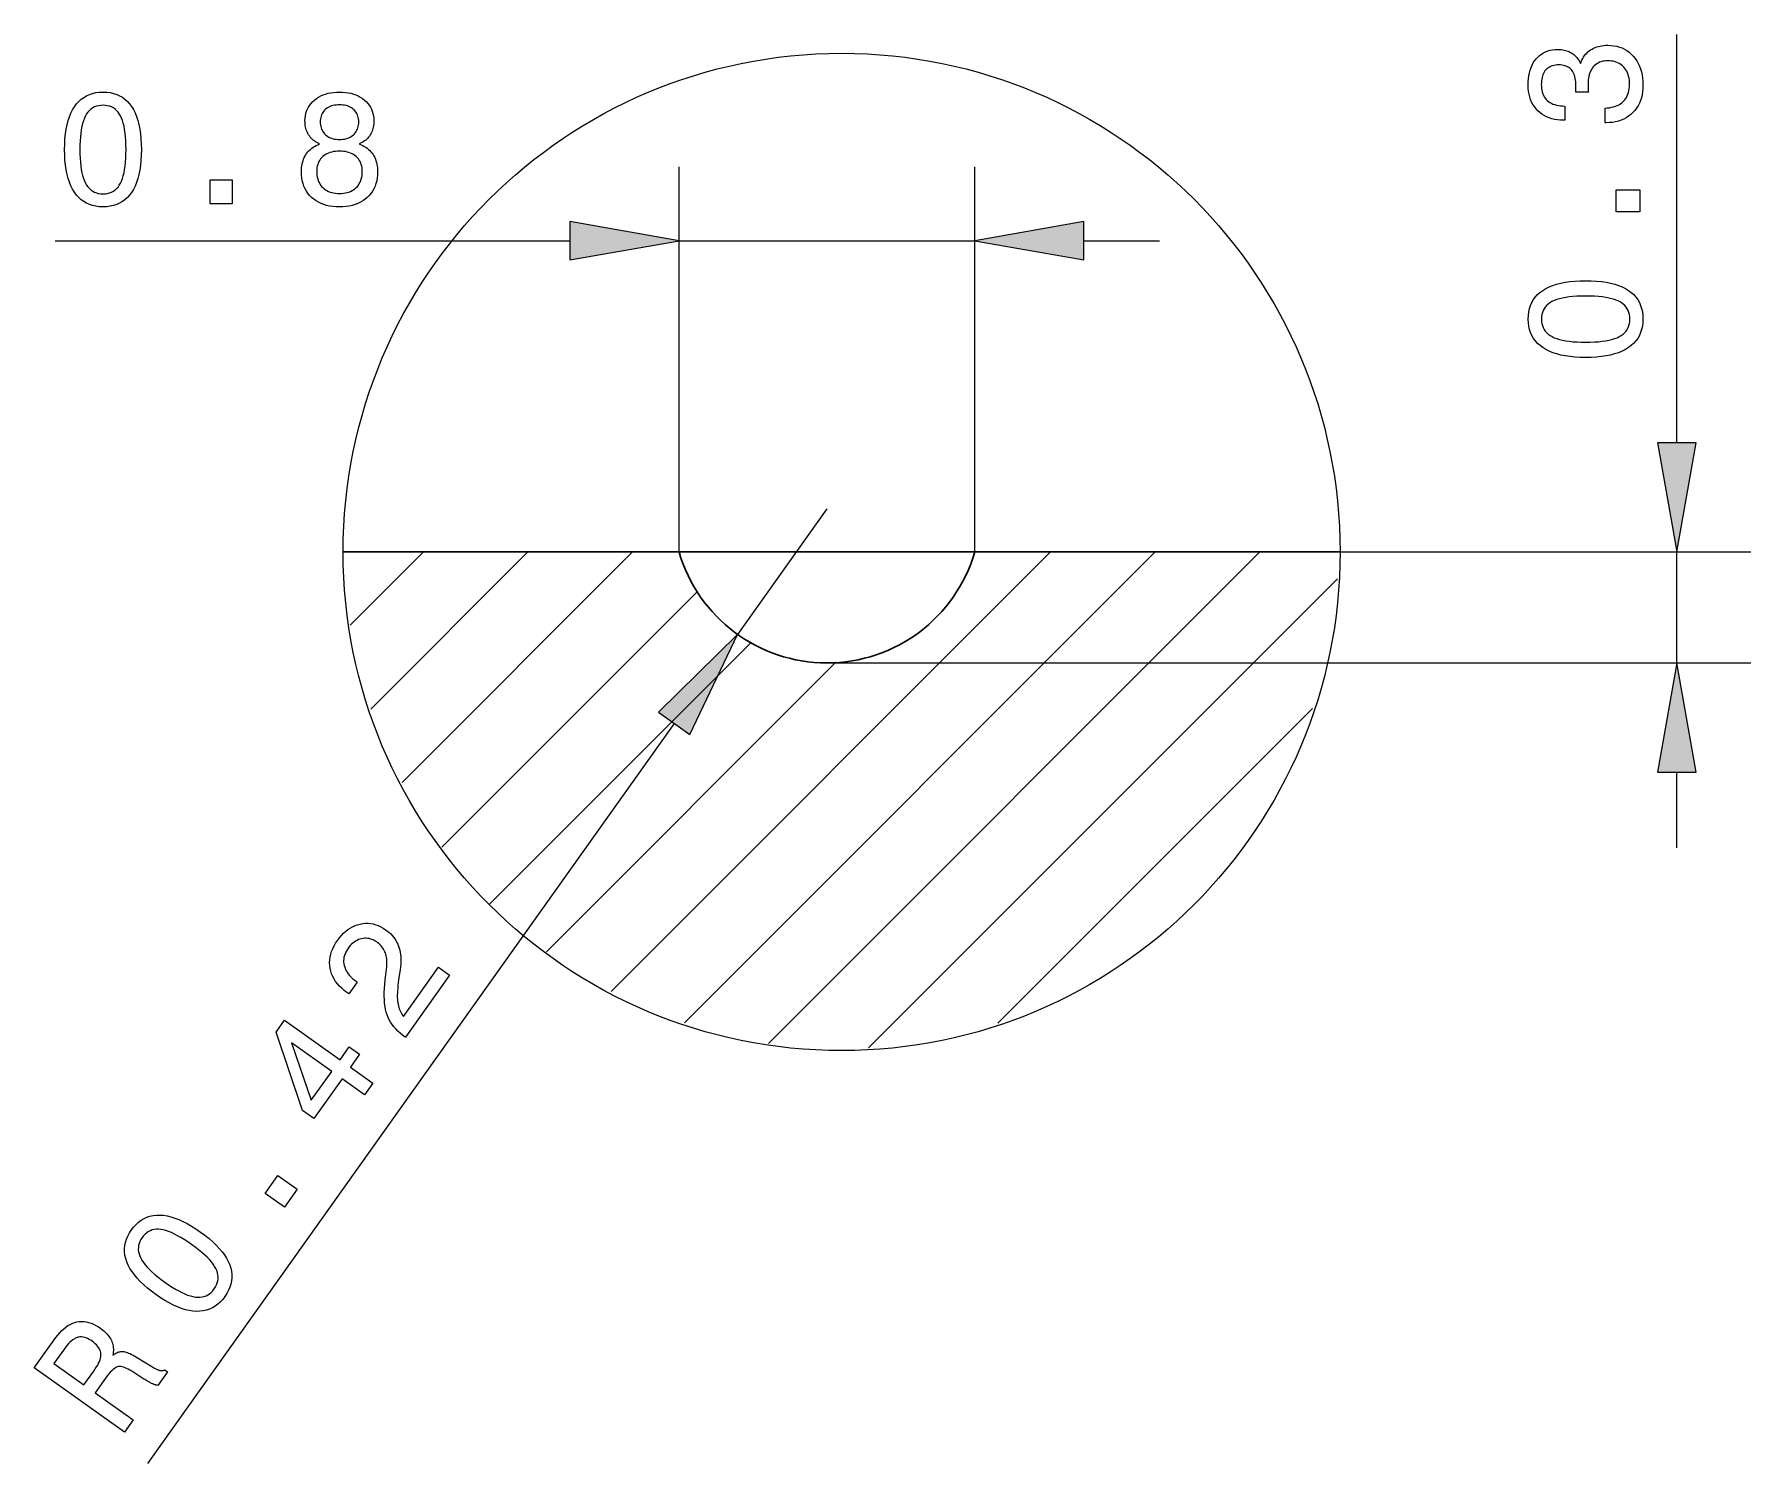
# Model space of a CAD drawing. Extents: x 0 to 594, y 0 to 521.
# Drawn here: x 437.46 to 483.89, y 323.36 to 362.01 of the extents above; entities that cross this region are included whole.
import ezdxf

# ---------------------------------------------------------------- set-up
doc = ezdxf.new("R2010")
doc.units = 0

msp = doc.modelspace()

# ---------------------------------------------------------------- linework, layer by layer
at = {"color": 5, "lineweight": 13, "ltscale": 0.276097}
msp.add_line((481.89, 350.97), (481.89, 362.014), dxfattribs=at)
at = {"color": 5, "lineweight": 13, "ltscale": 0.260472}
for p, q in [((454.899, 348.016), (454.899, 358.434)), ((462.899, 348.016), (462.899, 358.434))]:
    msp.add_line(p, q, dxfattribs=at)
at = {"color": 5, "lineweight": 13, "ltscale": 0.348214}
msp.add_line((438.016, 356.434), (451.944, 356.434), dxfattribs=at)
at = {"color": 5, "lineweight": 13, "ltscale": 0.2}
msp.add_line((454.899, 356.434), (462.899, 356.434), dxfattribs=at)
at = {"color": 5, "lineweight": 13, "ltscale": 0.051139}
for p, q in [((465.853, 356.434), (467.899, 356.434)), ((481.89, 340.016), (481.89, 342.061))]:
    msp.add_line(p, q, dxfattribs=at)
at = {"color": 7, "lineweight": 13, "ltscale": 0.104166}
msp.add_line((458.899, 349.182), (456.482, 345.788), dxfattribs=at)
at = {"color": 7, "lineweight": 30}
msp.add_line((445.81, 348.016), (472.781, 348.016), dxfattribs=at)
at = {"color": 7, "lineweight": 13, "ltscale": 0.069905}
msp.add_line((446.005, 346.038), (447.982, 348.016), dxfattribs=at)
at = {"color": 7, "lineweight": 13, "ltscale": 0.150263}
msp.add_line((446.56, 343.766), (450.81, 348.016), dxfattribs=at)
at = {"color": 7, "lineweight": 13, "ltscale": 0.22028}
msp.add_line((447.408, 341.785), (453.639, 348.016), dxfattribs=at)
at = {"color": 7, "lineweight": 13, "ltscale": 0.420281}
msp.add_line((453.065, 336.128), (464.952, 348.016), dxfattribs=at)
at = {"color": 7, "lineweight": 13, "ltscale": 0.450264}
msp.add_line((455.045, 335.28), (467.781, 348.016), dxfattribs=at)
at = {"color": 7, "lineweight": 13, "ltscale": 0.469905}
msp.add_line((457.318, 334.725), (470.609, 348.016), dxfattribs=at)
at = {"color": 5, "lineweight": 13, "ltscale": 0.277723}
msp.add_line((472.781, 348.016), (483.89, 348.016), dxfattribs=at)
at = {"color": 5, "lineweight": 13, "ltscale": 0.075}
msp.add_line((481.89, 345.016), (481.89, 348.016), dxfattribs=at)
at = {"color": 7, "lineweight": 13, "ltscale": 0.244337}
msp.add_line((448.485, 340.033), (455.396, 346.944), dxfattribs=at)
at = {"color": 7, "lineweight": 13, "ltscale": 0.448509}
msp.add_line((460.024, 334.602), (472.709, 347.287), dxfattribs=at)
at = {"color": 7, "lineweight": 13, "ltscale": 0.250552}
msp.add_line((449.76, 338.48), (456.846, 345.566), dxfattribs=at)
at = {"color": 7, "lineweight": 13, "ltscale": 0.276849}
msp.add_line((451.313, 337.205), (459.144, 345.035), dxfattribs=at)
at = {"color": 5, "lineweight": 13}
msp.add_line((458.899, 345.016), (483.89, 345.016), dxfattribs=at)
at = {"color": 7, "lineweight": 13, "ltscale": 0.300985}
msp.add_line((463.524, 335.274), (472.037, 343.787), dxfattribs=at)
at = {"color": 7, "lineweight": 13}
msp.add_line((454.769, 343.381), (440.516, 323.361), dxfattribs=at)
at = {"color": 5, "lineweight": 13}
for points in [[(479.95, 359.623), (479.95, 360.021), (480.012, 360.024), (480.071, 360.03), (480.127, 360.04), (480.18, 360.052), (480.23, 360.068), (480.278, 360.087), (480.323, 360.109), (480.365, 360.135), (480.404, 360.163), (480.44, 360.195), (480.473, 360.23), (480.503, 360.268), (480.529, 360.308), (480.551, 360.351), (480.57, 360.396), (480.586, 360.444), (480.598, 360.495), (480.607, 360.549), (480.612, 360.605), (480.614, 360.664), (480.612, 360.722), (480.608, 360.777), (480.6, 360.83), (480.589, 360.88), (480.574, 360.928), (480.557, 360.973), (480.536, 361.016), (480.513, 361.056), (480.486, 361.094), (480.456, 361.129), (480.423, 361.161), (480.388, 361.19), (480.35, 361.216), (480.31, 361.238), (480.268, 361.256), (480.224, 361.272), (480.177, 361.284), (480.127, 361.292), (480.076, 361.297), (480.022, 361.299), (479.972, 361.297), (479.926, 361.292), (479.881, 361.284), (479.839, 361.272), (479.798, 361.257), (479.76, 361.238), (479.725, 361.217), (479.691, 361.192), (479.66, 361.163), (479.63, 361.131), (479.604, 361.096), (479.58, 361.059), (479.559, 361.018), (479.541, 360.975), (479.525, 360.93), (479.513, 360.881), (479.503, 360.83), (479.496, 360.776), (479.492, 360.719), (479.49, 360.66), (479.49, 360.652), (479.49, 360.643), (479.49, 360.634), (479.491, 360.626), (479.491, 360.617), (479.491, 360.608), (479.491, 360.599), (479.492, 360.59), (479.492, 360.581), (479.492, 360.571), (479.493, 360.562), (479.493, 360.552), (479.494, 360.541), (479.494, 360.53), (479.495, 360.518), (479.496, 360.505), (479.496, 360.492), (479.497, 360.478), (479.498, 360.464), (479.499, 360.449), (479.159, 360.449), (479.16, 360.458), (479.16, 360.468), (479.16, 360.477), (479.161, 360.486), (479.161, 360.495), (479.161, 360.503), (479.162, 360.512), (479.162, 360.521), (479.162, 360.529), (479.162, 360.538), (479.163, 360.546), (479.163, 360.554), (479.163, 360.562), (479.163, 360.57), (479.163, 360.578), (479.163, 360.586), (479.163, 360.594), (479.163, 360.601), (479.163, 360.609), (479.163, 360.616), (479.162, 360.672), (479.159, 360.726), (479.153, 360.777), (479.145, 360.824), (479.135, 360.869), (479.122, 360.911), (479.107, 360.949), (479.09, 360.985), (479.07, 361.017), (479.049, 361.047), (479.024, 361.074), (478.998, 361.097), (478.969, 361.118), (478.937, 361.137), (478.903, 361.152), (478.867, 361.165), (478.828, 361.174), (478.787, 361.181), (478.744, 361.186), (478.698, 361.187), (478.653, 361.186), (478.611, 361.182), (478.57, 361.175), (478.532, 361.165), (478.496, 361.153), (478.462, 361.138), (478.43, 361.12), (478.401, 361.1), (478.373, 361.077), (478.348, 361.051), (478.324, 361.023), (478.304, 360.992), (478.285, 360.959), (478.269, 360.923), (478.256, 360.885), (478.245, 360.845), (478.236, 360.802), (478.23, 360.757), (478.227, 360.71), (478.225, 360.66), (478.227, 360.604), (478.232, 360.551), (478.24, 360.5), (478.251, 360.453), (478.266, 360.408), (478.284, 360.366), (478.305, 360.326), (478.329, 360.29), (478.357, 360.256), (478.388, 360.225), (478.422, 360.196), (478.459, 360.171), (478.499, 360.149), (478.542, 360.13), (478.588, 360.113), (478.637, 360.1), (478.689, 360.089), (478.745, 360.082), (478.803, 360.078), (478.864, 360.076), (478.864, 359.692), (478.835, 359.692), (478.748, 359.695), (478.666, 359.703), (478.586, 359.715), (478.511, 359.733), (478.439, 359.756), (478.37, 359.785), (478.306, 359.818), (478.244, 359.856), (478.187, 359.9), (478.133, 359.948), (478.083, 360.001), (478.038, 360.058), (477.999, 360.118), (477.965, 360.182), (477.936, 360.249), (477.913, 360.32), (477.895, 360.394), (477.882, 360.472), (477.874, 360.554), (477.871, 360.639), (477.873, 360.729), (477.88, 360.815), (477.89, 360.896), (477.905, 360.974), (477.924, 361.047), (477.948, 361.116), (477.975, 361.181), (478.007, 361.242), (478.044, 361.299), (478.084, 361.352), (478.128, 361.4), (478.176, 361.443), (478.227, 361.481), (478.281, 361.513), (478.339, 361.541), (478.4, 361.564), (478.465, 361.582), (478.533, 361.594), (478.604, 361.602), (478.679, 361.604), (478.721, 361.604), (478.763, 361.601), (478.803, 361.596), (478.842, 361.589), (478.88, 361.581), (478.916, 361.57), (478.952, 361.557), (478.986, 361.543), (479.018, 361.527), (479.05, 361.509), (479.08, 361.488), (479.108, 361.467), (479.135, 361.443), (479.161, 361.417), (479.185, 361.39), (479.208, 361.36), (479.229, 361.329), (479.249, 361.296), (479.267, 361.262), (479.284, 361.225), (479.302, 361.272), (479.323, 361.317), (479.346, 361.36), (479.37, 361.4), (479.397, 361.438), (479.426, 361.474), (479.456, 361.507), (479.489, 361.538), (479.523, 361.567), (479.56, 361.593), (479.598, 361.617), (479.638, 361.638), (479.68, 361.657), (479.724, 361.673), (479.769, 361.687), (479.816, 361.698), (479.865, 361.707), (479.915, 361.713), (479.968, 361.717), (480.022, 361.718), (480.106, 361.715), (480.188, 361.707), (480.265, 361.692), (480.34, 361.671), (480.411, 361.645), (480.479, 361.612), (480.543, 361.574), (480.604, 361.529), (480.661, 361.479), (480.715, 361.423), (480.765, 361.362), (480.809, 361.297), (480.848, 361.229), (480.882, 361.156), (480.911, 361.08), (480.935, 360.999), (480.953, 360.915), (480.966, 360.827), (480.974, 360.735), (480.977, 360.639), (480.974, 360.548), (480.966, 360.461), (480.952, 360.378), (480.933, 360.298), (480.909, 360.222), (480.879, 360.15), (480.843, 360.082), (480.802, 360.017), (480.756, 359.956), (480.705, 359.899), (480.648, 359.846), (480.589, 359.8), (480.525, 359.758), (480.458, 359.722), (480.387, 359.692), (480.313, 359.667), (480.235, 359.648), (480.153, 359.634), (480.068, 359.626), (479.979, 359.623)], [(438.275, 358.898), (438.278, 359.046), (438.286, 359.187), (438.299, 359.322), (438.318, 359.448), (438.342, 359.568), (438.371, 359.68), (438.405, 359.785), (438.445, 359.883), (438.49, 359.973), (438.541, 360.056), (438.596, 360.132), (438.657, 360.199), (438.722, 360.259), (438.792, 360.31), (438.867, 360.354), (438.947, 360.39), (439.032, 360.418), (439.121, 360.438), (439.215, 360.449), (439.315, 360.453), (439.415, 360.45), (439.51, 360.438), (439.599, 360.418), (439.684, 360.39), (439.764, 360.355), (439.839, 360.312), (439.909, 360.26), (439.974, 360.201), (440.034, 360.134), (440.089, 360.059), (440.139, 359.977), (440.184, 359.887), (440.223, 359.789), (440.257, 359.684), (440.286, 359.572), (440.31, 359.452), (440.328, 359.324), (440.341, 359.19), (440.349, 359.047), (440.352, 358.898), (440.349, 358.748), (440.341, 358.606), (440.328, 358.472), (440.31, 358.345), (440.286, 358.226), (440.257, 358.114), (440.223, 358.009), (440.184, 357.912), (440.139, 357.822), (440.089, 357.74), (440.034, 357.666), (439.974, 357.599), (439.909, 357.54), (439.839, 357.489), (439.764, 357.446), (439.684, 357.411), (439.599, 357.383), (439.51, 357.364), (439.415, 357.352), (439.315, 357.348), (439.215, 357.352), (439.121, 357.364), (439.032, 357.384), (438.947, 357.411), (438.867, 357.447), (438.792, 357.49), (438.722, 357.541), (438.657, 357.6), (438.596, 357.667), (438.541, 357.742), (438.49, 357.825), (438.445, 357.915), (438.405, 358.012), (438.371, 358.116), (438.342, 358.228), (438.318, 358.347), (438.299, 358.474), (438.286, 358.608), (438.278, 358.749)], [(445.175, 359.049), (445.137, 359.068), (445.1, 359.088), (445.065, 359.11), (445.033, 359.132), (445.002, 359.156), (444.973, 359.182), (444.947, 359.208), (444.922, 359.236), (444.899, 359.266), (444.878, 359.296), (444.859, 359.328), (444.843, 359.361), (444.828, 359.396), (444.815, 359.432), (444.804, 359.47), (444.795, 359.509), (444.788, 359.55), (444.783, 359.592), (444.78, 359.635), (444.779, 359.68), (444.782, 359.747), (444.789, 359.812), (444.802, 359.874), (444.82, 359.934), (444.844, 359.991), (444.872, 360.046), (444.906, 360.098), (444.944, 360.147), (444.988, 360.194), (445.037, 360.238), (445.091, 360.279), (445.147, 360.316), (445.206, 360.348), (445.269, 360.376), (445.335, 360.4), (445.404, 360.419), (445.476, 360.434), (445.551, 360.445), (445.629, 360.451), (445.711, 360.453), (445.793, 360.451), (445.871, 360.445), (445.947, 360.434), (446.019, 360.419), (446.088, 360.4), (446.154, 360.376), (446.216, 360.348), (446.276, 360.316), (446.332, 360.279), (446.385, 360.238), (446.433, 360.194), (446.477, 360.147), (446.515, 360.098), (446.548, 360.046), (446.577, 359.991), (446.6, 359.934), (446.618, 359.874), (446.63, 359.812), (446.638, 359.747), (446.641, 359.68), (446.64, 359.635), (446.637, 359.591), (446.632, 359.548), (446.625, 359.508), (446.616, 359.468), (446.606, 359.431), (446.593, 359.394), (446.579, 359.359), (446.562, 359.326), (446.544, 359.294), (446.523, 359.263), (446.501, 359.234), (446.476, 359.206), (446.45, 359.18), (446.421, 359.155), (446.39, 359.131), (446.357, 359.109), (446.322, 359.087), (446.285, 359.068), (446.246, 359.049), (446.295, 359.03), (446.34, 359.008), (446.384, 358.985), (446.424, 358.959), (446.463, 358.932), (446.499, 358.902), (446.532, 358.871), (446.564, 358.838), (446.592, 358.802), (446.619, 358.765), (446.642, 358.726), (446.664, 358.685), (446.682, 358.642), (446.699, 358.597), (446.713, 358.551), (446.724, 358.503), (446.733, 358.454), (446.739, 358.402), (446.743, 358.349), (446.744, 358.295), (446.741, 358.21), (446.733, 358.129), (446.719, 358.051), (446.699, 357.977), (446.674, 357.906), (446.643, 357.839), (446.607, 357.775), (446.565, 357.715), (446.518, 357.658), (446.465, 357.605), (446.407, 357.556), (446.345, 357.513), (446.279, 357.474), (446.21, 357.441), (446.137, 357.412), (446.059, 357.389), (445.978, 357.371), (445.893, 357.358), (445.804, 357.351), (445.711, 357.348), (445.618, 357.351), (445.529, 357.358), (445.444, 357.371), (445.363, 357.389), (445.286, 357.412), (445.212, 357.441), (445.143, 357.474), (445.077, 357.513), (445.016, 357.556), (444.958, 357.605), (444.905, 357.658), (444.858, 357.715), (444.816, 357.775), (444.78, 357.839), (444.75, 357.906), (444.725, 357.977), (444.705, 358.051), (444.691, 358.129), (444.683, 358.21), (444.68, 358.295), (444.681, 358.349), (444.685, 358.402), (444.691, 358.454), (444.7, 358.503), (444.711, 358.551), (444.725, 358.597), (444.741, 358.642), (444.76, 358.685), (444.782, 358.726), (444.805, 358.765), (444.832, 358.802), (444.86, 358.838), (444.891, 358.871), (444.925, 358.902), (444.961, 358.932), (444.999, 358.959), (445.039, 358.985), (445.082, 359.008), (445.128, 359.03)], [(438.688, 358.898), (438.69, 358.777), (438.695, 358.663), (438.702, 358.556), (438.713, 358.455), (438.726, 358.361), (438.743, 358.273), (438.763, 358.193), (438.786, 358.118), (438.811, 358.051), (438.84, 357.99), (438.872, 357.935), (438.908, 357.886), (438.947, 357.843), (438.989, 357.806), (439.035, 357.774), (439.084, 357.748), (439.136, 357.728), (439.192, 357.714), (439.252, 357.705), (439.315, 357.702), (439.378, 357.705), (439.437, 357.714), (439.494, 357.728), (439.546, 357.748), (439.595, 357.773), (439.641, 357.805), (439.683, 357.842), (439.721, 357.884), (439.756, 357.933), (439.788, 357.987), (439.816, 358.047), (439.841, 358.114), (439.864, 358.188), (439.883, 358.269), (439.899, 358.357), (439.913, 358.451), (439.923, 358.553), (439.931, 358.661), (439.935, 358.776), (439.937, 358.898), (439.935, 359.02), (439.931, 359.135), (439.923, 359.244), (439.913, 359.345), (439.899, 359.44), (439.883, 359.528), (439.864, 359.609), (439.841, 359.683), (439.816, 359.75), (439.788, 359.81), (439.756, 359.865), (439.721, 359.913), (439.683, 359.956), (439.641, 359.993), (439.595, 360.024), (439.546, 360.05), (439.494, 360.069), (439.437, 360.084), (439.378, 360.092), (439.315, 360.095), (439.252, 360.092), (439.192, 360.084), (439.136, 360.069), (439.084, 360.049), (439.035, 360.023), (438.989, 359.991), (438.947, 359.954), (438.908, 359.911), (438.872, 359.862), (438.84, 359.807), (438.811, 359.746), (438.786, 359.679), (438.763, 359.605), (438.743, 359.524), (438.726, 359.436), (438.713, 359.342), (438.702, 359.241), (438.695, 359.133), (438.69, 359.019)], [(445.19, 359.646), (445.192, 359.604), (445.196, 359.563), (445.203, 359.525), (445.213, 359.487), (445.226, 359.452), (445.241, 359.418), (445.26, 359.386), (445.281, 359.356), (445.305, 359.327), (445.333, 359.3), (445.362, 359.275), (445.393, 359.253), (445.426, 359.234), (445.461, 359.217), (445.498, 359.202), (445.537, 359.19), (445.578, 359.181), (445.62, 359.175), (445.665, 359.171), (445.711, 359.17), (445.758, 359.171), (445.802, 359.175), (445.845, 359.181), (445.886, 359.19), (445.925, 359.202), (445.962, 359.217), (445.997, 359.234), (446.031, 359.253), (446.062, 359.275), (446.091, 359.3), (446.118, 359.327), (446.143, 359.356), (446.164, 359.386), (446.183, 359.418), (446.198, 359.452), (446.211, 359.487), (446.221, 359.525), (446.228, 359.563), (446.232, 359.604), (446.234, 359.646), (446.232, 359.688), (446.228, 359.728), (446.221, 359.767), (446.212, 359.803), (446.199, 359.838), (446.184, 359.871), (446.166, 359.902), (446.145, 359.931), (446.121, 359.959), (446.095, 359.984), (446.066, 360.008), (446.035, 360.029), (446.002, 360.047), (445.966, 360.063), (445.929, 360.077), (445.89, 360.088), (445.848, 360.097), (445.805, 360.103), (445.759, 360.106), (445.711, 360.108), (445.663, 360.106), (445.618, 360.103), (445.575, 360.097), (445.534, 360.088), (445.494, 360.077), (445.457, 360.063), (445.422, 360.047), (445.389, 360.029), (445.358, 360.008), (445.329, 359.984), (445.303, 359.959), (445.279, 359.931), (445.258, 359.902), (445.24, 359.871), (445.225, 359.838), (445.212, 359.803), (445.203, 359.767), (445.196, 359.728), (445.192, 359.688)], [(445.095, 358.303), (445.097, 358.249), (445.102, 358.198), (445.11, 358.149), (445.122, 358.102), (445.137, 358.058), (445.155, 358.016), (445.176, 357.976), (445.201, 357.938), (445.229, 357.903), (445.261, 357.87), (445.295, 357.84), (445.332, 357.813), (445.371, 357.789), (445.412, 357.768), (445.456, 357.75), (445.502, 357.736), (445.551, 357.725), (445.602, 357.717), (445.655, 357.712), (445.711, 357.711), (445.767, 357.712), (445.821, 357.717), (445.872, 357.725), (445.921, 357.736), (445.967, 357.75), (446.011, 357.768), (446.053, 357.789), (446.092, 357.813), (446.129, 357.84), (446.163, 357.87), (446.195, 357.903), (446.223, 357.938), (446.248, 357.976), (446.269, 358.016), (446.287, 358.058), (446.302, 358.102), (446.314, 358.149), (446.322, 358.198), (446.327, 358.249), (446.329, 358.303), (446.327, 358.353), (446.322, 358.401), (446.314, 358.447), (446.302, 358.49), (446.288, 358.532), (446.269, 358.571), (446.248, 358.608), (446.223, 358.643), (446.195, 358.676), (446.164, 358.707), (446.13, 358.735), (446.093, 358.76), (446.054, 358.783), (446.013, 358.802), (445.969, 358.818), (445.922, 358.832), (445.873, 358.842), (445.822, 358.849), (445.767, 358.854), (445.711, 358.855), (445.655, 358.854), (445.601, 358.849), (445.55, 358.842), (445.501, 358.832), (445.455, 358.818), (445.411, 358.802), (445.369, 358.783), (445.33, 358.76), (445.294, 358.735), (445.26, 358.707), (445.229, 358.676), (445.201, 358.643), (445.176, 358.608), (445.155, 358.571), (445.136, 358.532), (445.122, 358.49), (445.11, 358.447), (445.102, 358.401), (445.097, 358.353)], [(442.216, 357.434), (442.216, 358.077), (442.812, 358.077), (442.812, 357.434)], [(480.89, 357.215), (480.247, 357.215), (480.247, 357.812), (480.89, 357.812)], [(451.944, 355.914), (454.899, 356.434), (451.944, 356.955)], [(465.853, 356.955), (462.899, 356.434), (465.853, 355.914)], [(479.427, 353.275), (479.278, 353.278), (479.137, 353.286), (479.003, 353.299), (478.876, 353.317), (478.757, 353.341), (478.645, 353.371), (478.54, 353.405), (478.442, 353.445), (478.352, 353.49), (478.269, 353.541), (478.193, 353.596), (478.125, 353.656), (478.066, 353.722), (478.014, 353.792), (477.97, 353.867), (477.935, 353.947), (477.907, 354.031), (477.887, 354.121), (477.875, 354.215), (477.871, 354.314), (477.875, 354.414), (477.887, 354.509), (477.907, 354.599), (477.934, 354.684), (477.97, 354.764), (478.013, 354.839), (478.064, 354.909), (478.123, 354.974), (478.19, 355.034), (478.265, 355.089), (478.348, 355.139), (478.438, 355.184), (478.536, 355.223), (478.64, 355.257), (478.753, 355.286), (478.873, 355.31), (479, 355.328), (479.135, 355.341), (479.277, 355.349), (479.427, 355.352), (479.576, 355.349), (479.718, 355.341), (479.853, 355.328), (479.98, 355.31), (480.099, 355.286), (480.211, 355.257), (480.316, 355.223), (480.413, 355.184), (480.502, 355.139), (480.584, 355.089), (480.659, 355.034), (480.726, 354.974), (480.784, 354.909), (480.835, 354.839), (480.879, 354.764), (480.914, 354.684), (480.941, 354.599), (480.961, 354.509), (480.973, 354.414), (480.977, 354.314), (480.973, 354.215), (480.961, 354.121), (480.941, 354.031), (480.913, 353.947), (480.878, 353.867), (480.835, 353.792), (480.783, 353.722), (480.724, 353.656), (480.657, 353.596), (480.582, 353.541), (480.5, 353.49), (480.41, 353.445), (480.313, 353.405), (480.208, 353.371), (480.096, 353.341), (479.977, 353.317), (479.851, 353.299), (479.717, 353.286), (479.576, 353.278)], [(479.427, 353.688), (479.548, 353.69), (479.662, 353.694), (479.769, 353.702), (479.87, 353.712), (479.964, 353.726), (480.051, 353.743), (480.132, 353.762), (480.206, 353.785), (480.274, 353.811), (480.335, 353.84), (480.389, 353.872), (480.438, 353.907), (480.481, 353.946), (480.519, 353.989), (480.55, 354.034), (480.576, 354.084), (480.596, 354.136), (480.611, 354.192), (480.62, 354.251), (480.622, 354.314), (480.62, 354.377), (480.611, 354.437), (480.597, 354.493), (480.577, 354.546), (480.551, 354.595), (480.52, 354.64), (480.483, 354.683), (480.44, 354.721), (480.392, 354.756), (480.338, 354.788), (480.277, 354.816), (480.21, 354.841), (480.136, 354.863), (480.055, 354.883), (479.968, 354.899), (479.873, 354.912), (479.772, 354.923), (479.664, 354.93), (479.549, 354.935), (479.427, 354.936), (479.305, 354.935), (479.189, 354.93), (479.081, 354.923), (478.979, 354.912), (478.885, 354.899), (478.797, 354.883), (478.716, 354.863), (478.642, 354.841), (478.575, 354.816), (478.514, 354.788), (478.46, 354.756), (478.412, 354.721), (478.369, 354.683), (478.332, 354.64), (478.301, 354.595), (478.275, 354.546), (478.255, 354.493), (478.241, 354.437), (478.232, 354.377), (478.23, 354.314), (478.232, 354.251), (478.241, 354.192), (478.255, 354.136), (478.276, 354.084), (478.301, 354.034), (478.333, 353.989), (478.371, 353.946), (478.414, 353.907), (478.463, 353.872), (478.517, 353.84), (478.578, 353.811), (478.646, 353.785), (478.72, 353.762), (478.801, 353.743), (478.889, 353.726), (478.983, 353.712), (479.084, 353.702), (479.192, 353.694), (479.306, 353.69)], [(481.369, 350.97), (481.89, 348.016), (482.411, 350.97)], [(482.411, 342.061), (481.89, 345.016), (481.369, 342.061)]]:
    msp.add_lwpolyline(points, close=True, dxfattribs=at)
at = {"color": 7, "lineweight": 13}
for points in [[(455.193, 343.079), (456.482, 345.788), (454.345, 343.683)], [(447.496, 334.89), (447.486, 334.897), (447.416, 334.95), (447.351, 335.004), (447.29, 335.06), (447.234, 335.117), (447.183, 335.176), (447.137, 335.237), (447.096, 335.299), (447.059, 335.363), (447.027, 335.429), (447, 335.497), (446.978, 335.568), (446.959, 335.644), (446.944, 335.726), (446.933, 335.813), (446.927, 335.905), (446.924, 336.003), (446.925, 336.106), (446.93, 336.214), (446.939, 336.328), (446.952, 336.448), (446.986, 336.736), (446.992, 336.787), (446.995, 336.836), (446.997, 336.884), (446.996, 336.93), (446.994, 336.974), (446.99, 337.017), (446.983, 337.058), (446.975, 337.097), (446.965, 337.135), (446.953, 337.171), (446.939, 337.206), (446.923, 337.239), (446.904, 337.272), (446.884, 337.303), (446.862, 337.333), (446.837, 337.362), (446.81, 337.39), (446.782, 337.417), (446.751, 337.443), (446.718, 337.468), (446.679, 337.494), (446.639, 337.516), (446.6, 337.534), (446.559, 337.549), (446.519, 337.559), (446.478, 337.567), (446.436, 337.57), (446.394, 337.57), (446.352, 337.566), (446.31, 337.558), (446.267, 337.547), (446.226, 337.532), (446.186, 337.513), (446.147, 337.491), (446.109, 337.466), (446.073, 337.437), (446.037, 337.405), (446.002, 337.369), (445.969, 337.329), (445.937, 337.287), (445.907, 337.242), (445.882, 337.197), (445.862, 337.152), (445.845, 337.107), (445.833, 337.061), (445.826, 337.016), (445.822, 336.97), (445.824, 336.923), (445.829, 336.876), (445.839, 336.829), (445.853, 336.783), (445.871, 336.737), (445.893, 336.692), (445.92, 336.649), (445.95, 336.606), (445.985, 336.564), (446.023, 336.523), (446.066, 336.483), (446.113, 336.444), (446.163, 336.406), (446.193, 336.385), (445.965, 336.065), (445.915, 336.101), (445.841, 336.157), (445.773, 336.215), (445.712, 336.275), (445.657, 336.338), (445.608, 336.402), (445.566, 336.469), (445.53, 336.538), (445.5, 336.609), (445.477, 336.681), (445.46, 336.757), (445.449, 336.833), (445.445, 336.909), (445.448, 336.985), (445.458, 337.06), (445.475, 337.136), (445.498, 337.212), (445.528, 337.287), (445.564, 337.363), (445.608, 337.438), (445.658, 337.513), (445.71, 337.583), (445.765, 337.646), (445.821, 337.704), (445.88, 337.757), (445.94, 337.804), (446.003, 337.845), (446.068, 337.88), (446.134, 337.91), (446.203, 337.935), (446.274, 337.953), (446.346, 337.966), (446.416, 337.973), (446.487, 337.973), (446.556, 337.967), (446.625, 337.955), (446.693, 337.936), (446.761, 337.912), (446.828, 337.881), (446.894, 337.844), (446.96, 337.8), (447.009, 337.764), (447.054, 337.725), (447.097, 337.685), (447.137, 337.643), (447.173, 337.599), (447.207, 337.554), (447.237, 337.507), (447.264, 337.458), (447.288, 337.407), (447.309, 337.355), (447.327, 337.301), (447.342, 337.245), (447.354, 337.186), (447.363, 337.126), (447.369, 337.064), (447.372, 337), (447.372, 336.933), (447.369, 336.865), (447.363, 336.795), (447.354, 336.722), (447.312, 336.442), (447.302, 336.363), (447.293, 336.288), (447.287, 336.217), (447.281, 336.15), (447.278, 336.086), (447.277, 336.026), (447.277, 335.97), (447.279, 335.917), (447.283, 335.868), (447.289, 335.823), (447.296, 335.781), (447.305, 335.739), (447.316, 335.7), (447.329, 335.661), (447.344, 335.624), (447.36, 335.588), (447.379, 335.553), (447.399, 335.52), (447.421, 335.488), (447.445, 335.457), (448.389, 336.783), (448.691, 336.568)], [(446.39, 333.336), (445.785, 333.766), (445.021, 332.693), (444.712, 332.913), (443.998, 335.033), (444.226, 335.352), (445.729, 334.283), (445.977, 334.631), (446.258, 334.431), (446.01, 334.082), (446.615, 333.652)], [(444.95, 333.189), (445.504, 333.967), (444.41, 334.745)], [(444.224, 330.294), (443.701, 330.667), (444.047, 331.153), (444.57, 330.78)], [(440.747, 327.933), (440.628, 328.021), (440.517, 328.109), (440.416, 328.198), (440.323, 328.287), (440.24, 328.375), (440.165, 328.464), (440.1, 328.553), (440.043, 328.642), (439.996, 328.732), (439.958, 328.821), (439.928, 328.91), (439.908, 328.998), (439.898, 329.086), (439.896, 329.173), (439.904, 329.26), (439.921, 329.345), (439.948, 329.43), (439.983, 329.515), (440.028, 329.599), (440.083, 329.682), (440.144, 329.761), (440.208, 329.831), (440.277, 329.893), (440.348, 329.946), (440.424, 329.991), (440.503, 330.027), (440.585, 330.054), (440.671, 330.073), (440.76, 330.083), (440.853, 330.084), (440.949, 330.077), (441.048, 330.061), (441.151, 330.037), (441.256, 330.004), (441.364, 329.962), (441.476, 329.912), (441.59, 329.853), (441.708, 329.785), (441.828, 329.709), (441.952, 329.624), (442.072, 329.536), (442.183, 329.447), (442.285, 329.358), (442.377, 329.27), (442.461, 329.181), (442.535, 329.093), (442.601, 329.004), (442.657, 328.916), (442.704, 328.828), (442.742, 328.739), (442.771, 328.651), (442.791, 328.564), (442.801, 328.477), (442.802, 328.39), (442.793, 328.304), (442.776, 328.218), (442.749, 328.133), (442.713, 328.049), (442.667, 327.964), (442.612, 327.881), (442.552, 327.802), (442.487, 327.732), (442.419, 327.671), (442.348, 327.618), (442.273, 327.573), (442.194, 327.537), (442.111, 327.51), (442.025, 327.491), (441.936, 327.481), (441.842, 327.479), (441.746, 327.486), (441.647, 327.501), (441.544, 327.525), (441.439, 327.558), (441.331, 327.599), (441.22, 327.648), (441.106, 327.706), (440.989, 327.773), (440.87, 327.849)], [(440.987, 328.269), (441.086, 328.201), (441.182, 328.138), (441.273, 328.082), (441.362, 328.032), (441.446, 327.989), (441.527, 327.952), (441.604, 327.921), (441.678, 327.897), (441.748, 327.878), (441.814, 327.867), (441.877, 327.861), (441.938, 327.862), (441.996, 327.868), (442.051, 327.881), (442.103, 327.9), (442.152, 327.925), (442.199, 327.956), (442.244, 327.993), (442.285, 328.037), (442.324, 328.086), (442.358, 328.139), (442.386, 328.193), (442.407, 328.247), (442.421, 328.301), (442.429, 328.356), (442.43, 328.411), (442.424, 328.467), (442.411, 328.523), (442.392, 328.58), (442.366, 328.637), (442.334, 328.695), (442.294, 328.754), (442.246, 328.815), (442.192, 328.878), (442.13, 328.942), (442.06, 329.008), (441.984, 329.075), (441.9, 329.144), (441.809, 329.214), (441.711, 329.286), (441.61, 329.356), (441.514, 329.419), (441.421, 329.476), (441.332, 329.526), (441.247, 329.57), (441.166, 329.608), (441.089, 329.639), (441.016, 329.664), (440.946, 329.682), (440.881, 329.694), (440.819, 329.7), (440.759, 329.7), (440.702, 329.693), (440.647, 329.68), (440.595, 329.661), (440.546, 329.636), (440.499, 329.605), (440.455, 329.567), (440.413, 329.524), (440.375, 329.474), (440.34, 329.421), (440.313, 329.368), (440.292, 329.314), (440.278, 329.259), (440.271, 329.204), (440.27, 329.149), (440.276, 329.092), (440.289, 329.036), (440.308, 328.978), (440.334, 328.921), (440.367, 328.862), (440.407, 328.802), (440.454, 328.74), (440.509, 328.677), (440.57, 328.612), (440.639, 328.547), (440.715, 328.479), (440.799, 328.411), (440.889, 328.341)], [(439.897, 324.215), (437.456, 325.953), (438.037, 326.769), (438.089, 326.838), (438.142, 326.901), (438.196, 326.958), (438.251, 327.009), (438.308, 327.055), (438.365, 327.094), (438.424, 327.127), (438.483, 327.155), (438.544, 327.176), (438.606, 327.192), (438.669, 327.201), (438.732, 327.204), (438.796, 327.202), (438.86, 327.193), (438.925, 327.178), (438.991, 327.157), (439.057, 327.13), (439.124, 327.097), (439.191, 327.057), (439.258, 327.012), (439.297, 326.983), (439.334, 326.953), (439.368, 326.923), (439.4, 326.892), (439.429, 326.86), (439.456, 326.827), (439.481, 326.793), (439.503, 326.759), (439.523, 326.724), (439.54, 326.688), (439.555, 326.652), (439.568, 326.615), (439.578, 326.577), (439.586, 326.539), (439.591, 326.5), (439.594, 326.46), (439.595, 326.42), (439.593, 326.379), (439.588, 326.338), (439.582, 326.295), (439.609, 326.315), (439.636, 326.333), (439.663, 326.348), (439.69, 326.361), (439.717, 326.372), (439.744, 326.381), (439.77, 326.388), (439.797, 326.392), (439.824, 326.394), (439.85, 326.394), (439.877, 326.392), (439.907, 326.386), (439.939, 326.378), (439.972, 326.367), (440.008, 326.353), (440.046, 326.337), (440.086, 326.317), (440.129, 326.295), (440.173, 326.27), (440.219, 326.242), (440.634, 325.986), (440.661, 325.97), (440.686, 325.955), (440.71, 325.942), (440.733, 325.93), (440.755, 325.919), (440.776, 325.909), (440.795, 325.901), (440.813, 325.894), (440.831, 325.888), (440.847, 325.884), (440.862, 325.881), (440.877, 325.878), (440.892, 325.877), (440.907, 325.877), (440.921, 325.877), (440.936, 325.879), (440.95, 325.881), (440.964, 325.885), (440.978, 325.889), (440.991, 325.895), (441.058, 325.847), (440.796, 325.478), (440.784, 325.479), (440.772, 325.481), (440.759, 325.484), (440.745, 325.487), (440.731, 325.491), (440.716, 325.496), (440.7, 325.501), (440.684, 325.508), (440.667, 325.515), (440.649, 325.523), (440.63, 325.531), (440.611, 325.541), (440.59, 325.551), (440.569, 325.563), (440.546, 325.575), (440.523, 325.588), (440.498, 325.602), (440.473, 325.617), (440.446, 325.633), (440.419, 325.65), (440.091, 325.858), (440.042, 325.887), (439.996, 325.913), (439.952, 325.935), (439.91, 325.953), (439.871, 325.967), (439.834, 325.977), (439.8, 325.984), (439.767, 325.987), (439.738, 325.986), (439.71, 325.981), (439.683, 325.972), (439.653, 325.956), (439.621, 325.934), (439.587, 325.906), (439.551, 325.872), (439.512, 325.832), (439.472, 325.786), (439.429, 325.733), (439.384, 325.675), (439.337, 325.61), (439.099, 325.275), (440.129, 324.542)], [(438.271, 326.465), (437.987, 326.066), (438.8, 325.488), (439.068, 325.864), (439.106, 325.921), (439.141, 325.975), (439.171, 326.027), (439.196, 326.077), (439.217, 326.125), (439.234, 326.17), (439.247, 326.214), (439.255, 326.255), (439.259, 326.294), (439.258, 326.332), (439.253, 326.368), (439.244, 326.403), (439.231, 326.438), (439.214, 326.472), (439.193, 326.506), (439.167, 326.54), (439.138, 326.573), (439.104, 326.605), (439.066, 326.637), (439.024, 326.669), (438.982, 326.698), (438.94, 326.722), (438.898, 326.743), (438.858, 326.76), (438.819, 326.773), (438.78, 326.782), (438.743, 326.787), (438.706, 326.788), (438.67, 326.785), (438.635, 326.778), (438.6, 326.767), (438.565, 326.751), (438.53, 326.731), (438.494, 326.706), (438.457, 326.677), (438.421, 326.644), (438.384, 326.606), (438.347, 326.563), (438.309, 326.516)]]:
    msp.add_lwpolyline(points, close=True, dxfattribs=at)
msp.add_circle((459.296, 348.016), 13.486, dxfattribs=at)
at = {"color": 7, "lineweight": 30}
msp.add_arc((458.899, 349.182), 4.167, 196.2602, 343.7398, dxfattribs=at)
at = {"color": 5, "lineweight": 13}
for points in [[(451.944, 355.914), (454.899, 356.434), (451.944, 355.914), (451.944, 356.955)], [(465.853, 356.955), (462.899, 356.434), (465.853, 356.955), (465.853, 355.914)], [(481.369, 350.97), (481.89, 348.016), (481.369, 350.97), (482.411, 350.97)], [(482.411, 342.061), (481.89, 345.016), (482.411, 342.061), (481.369, 342.061)]]:
    msp.add_solid(points, dxfattribs=at)
at = {"color": 7, "lineweight": 13}
msp.add_solid([(455.193, 343.079), (456.482, 345.788), (455.193, 343.079), (454.345, 343.683)], dxfattribs=at)

doc.saveas('drawing.dxf')
